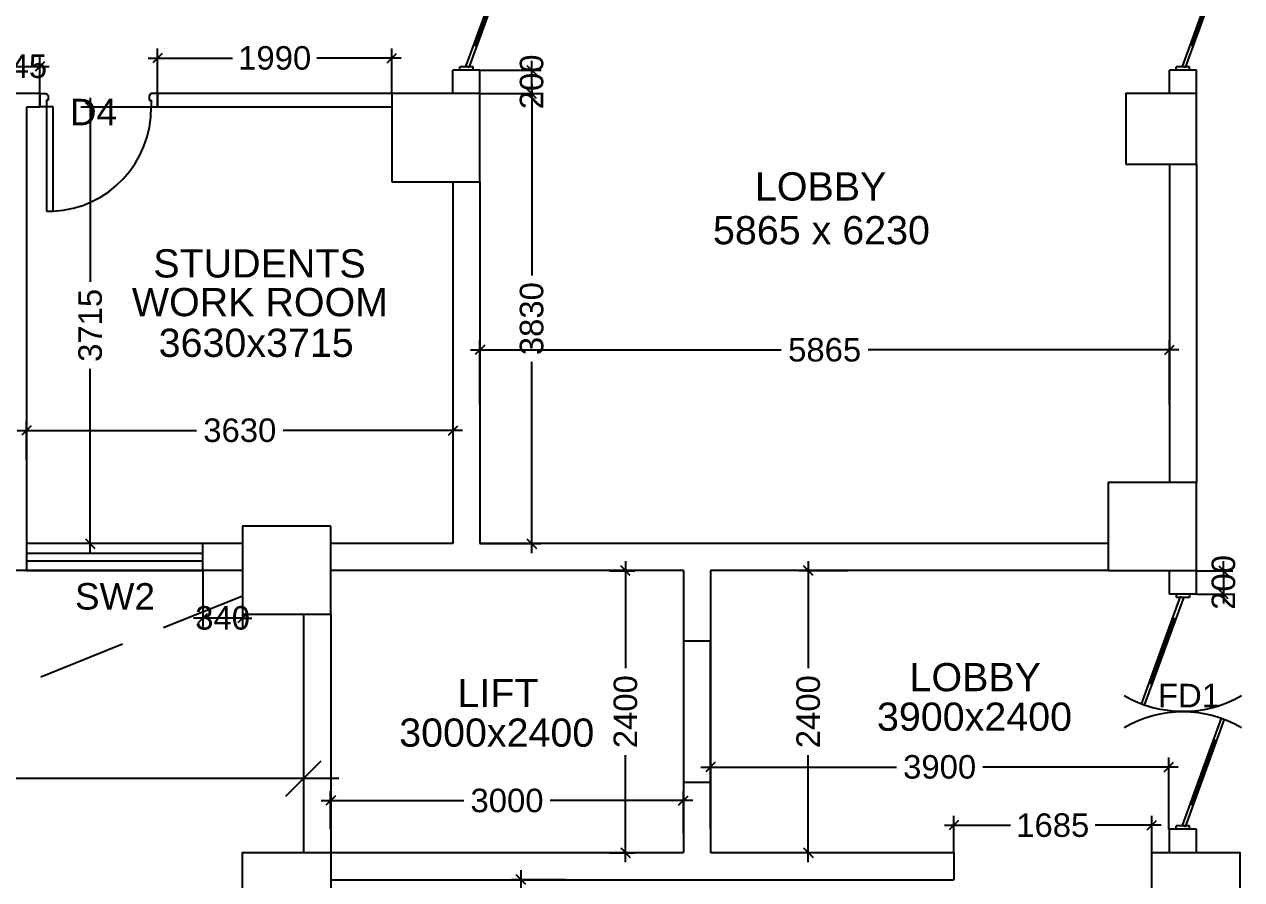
# Model space of a CAD drawing. Extents: x 7897917 to 8423973, y -6487334 to -6173396.
# Drawn here: x 7949864 to 7960219, y -6436049 to -6428769 of the extents above; entities that cross this region are included whole.
import ezdxf
from ezdxf.enums import TextEntityAlignment as Align

# ---------------------------------------------------------------- set-up
doc = ezdxf.new("R2010")
doc.units = 0
doc.header["$LTSCALE"] = 600
doc.header["$MEASUREMENT"] = 0
doc.header["$PDMODE"] = 35
doc.linetypes.add('HIDDEN2', pattern=[0.1875, 0.125, -0.0625])
doc.layers.get('0').update_dxf_attribs({"linetype": 'CONTINUOUS'})
doc.layers.get('Defpoints').update_dxf_attribs({"linetype": 'CONTINUOUS'})
for name, color, linetype in [('DIMEN', 5, 'CONTINUOUS'), ('DOOR', 32, 'CONTINUOUS'), ('Duct', 8, 'CONTINUOUS'), ('Fire Door', 10, 'CONTINUOUS'), ('joinery', 7, 'CONTINUOUS'), ('LA-column', 3, 'CONTINUOUS'), ('Room Dim', 1, 'CONTINUOUS'), ('TEXT', 6, 'CONTINUOUS'), ('Walls', 7, 'CONTINUOUS'), ('WIN', 151, 'CONTINUOUS'), ('Working Dim', 5, 'CONTINUOUS')]:
    doc.layers.add(name, color=color, linetype=linetype)
doc.styles.add('ari', font='arial.ttf')
doc.styles.add('ARIAL', font='arial.ttf')
doc.styles.get("Standard").update_dxf_attribs({"font": 'romans.shx'})
doc.dimstyles.new('int. dim', dxfattribs={"dimtxt": 450, "dimasz": 80, "dimexe": 80, "dimexo": 0, "dimgap": 70, "dimtad": 0, "dimdec": 0, "dimzin": 12, "dimdsep": 46, "dimtxsty": 'ari', "dimblk": 'OBLIQUE', "dimcen": 2, "dimdle": 80, "dimclrd": 256, "dimclre": 256, "dimclrt": 6, "dimadec": 0, "dimazin": 0, "dimtfac": 1, "dimtdec": 0, "dimtix": 1, "dimtmove": 2, "dimatfit": 3, "dimfxl": 1, "dimtolj": 1, "dimtzin": 0, "dimlwd": -1, "dimlwe": -1, "dimarcsym": 0})
doc.dimstyles.new('STANDARD$0', dxfattribs={"dimscale": 0, "dimtxt": 150, "dimasz": 125, "dimexe": 0.75, "dimexo": 1, "dimgap": 25, "dimtad": 1, "dimdec": 0, "dimdsep": 46, "dimtxsty": 'Standard', "dimblk1": 'DOT', "dimblk2": 'DOT', "dimsah": 1, "dimcen": 2.5, "dimclrd": 1, "dimclre": 1, "dimclrt": 3, "dimadec": 0, "dimazin": 0, "dimtfac": 1, "dimtdec": 0, "dimtmove": 0, "dimatfit": 3, "dimldrblk": 'DOT', "dimfxl": 1, "dimtolj": 1, "dimtzin": 0, "dimarcsym": 0})

# ---------------------------------------------------------------- blocks, each defined once
blk = doc.blocks.new('A$C15456D16')
at = {"layer": 'Fire Door'}
for p, q in [((969, -4), (56, 329)), ((969, -4), (56, 329)), ((969, -4), (56, 329)), ((979, 23), (65, 355)), ((979, 23), (65, 355)), ((979, 23), (65, 355)), ((248, 289), (238, 262)), ((248, 289), (238, 262)), ((248, 289), (238, 262)), ((791, 76), (243, 276)), ((791, 76), (243, 276)), ((791, 76), (243, 276)), ((-1000, 56), (-972, 56)), ((-1000, -56), (-1000, 56)), ((-1000, 56), (-972, 56)), ((-1000, -56), (-1000, 56)), ((-1000, 56), (-972, 56)), ((-1000, -56), (-1000, 56)), ((-979, -23), (-969, 4)), ((-979, -23), (-969, 4)), ((-979, -23), (-969, 4)), ((-972, -56), (-972, 56)), ((-972, -56), (-972, 56)), ((-972, -56), (-972, 56)), ((-969, 4), (-56, -329)), ((-969, 4), (-56, -329)), ((-969, 4), (-56, -329)), ((796, 89), (786, 63)), ((796, 89), (786, 63)), ((796, 89), (786, 63)), ((979, 23), (969, -4)), ((979, 23), (969, -4)), ((979, 23), (969, -4)), ((1000, 56), (972, 56)), ((972, -56), (972, 56)), ((1000, 56), (972, 56)), ((972, -56), (972, 56)), ((1000, 56), (972, 56)), ((972, -56), (972, 56)), ((1000, -56), (1000, 56)), ((1000, -56), (1000, 56)), ((1000, -56), (1000, 56)), ((-1000, -56), (-972, -56)), ((-1000, -56), (-972, -56)), ((-1000, -56), (-972, -56)), ((-979, -23), (-65, -355)), ((-979, -23), (-65, -355)), ((-979, -23), (-65, -355)), ((-796, -89), (-786, -63)), ((-796, -89), (-786, -63)), ((-796, -89), (-786, -63)), ((-791, -76), (-243, -276)), ((-791, -76), (-243, -276)), ((-791, -76), (-243, -276)), ((1000, -56), (972, -56)), ((1000, -56), (972, -56)), ((1000, -56), (972, -56)), ((-238, -262), (-248, -289)), ((-238, -262), (-248, -289)), ((-238, -262), (-248, -289))]:
    blk.add_line(p, q, dxfattribs=at)
at = {"layer": 'Fire Door', "extrusion": (0, 0, -1)}
for centre, major_axis, start_param, end_param in [((-1000, 0), (-1000, 0), 2.617886, 3.665084), ((-1000, 0), (-1000, 0), 2.617886, 3.665084), ((-1000, 0), (-1000, 0), 2.617886, 3.665084), ((1000, 0), (1000, 0), 2.618102, 3.665299), ((1000, 0), (1000, 0), 2.618102, 3.665299), ((1000, 0), (1000, 0), 2.618102, 3.665299)]:
    blk.add_ellipse(centre, major_axis=major_axis, ratio=1, start_param=start_param, end_param=end_param, dxfattribs=at)
blk = doc.blocks.new('1000')
at = {"layer": 'DOOR'}
for p, q in [((0, -100), (0, 0)), ((0, 0), (49.7, 0)), ((49.7, 0), (49.7, -2.2)), ((63.2, -49.5), (49.7, -49.5)), ((49.7, -49.5), (49.7, -100)), ((63.2, -13.5), (61, -13.5)), ((63.2, -13.5), (63.2, -49.5)), ((836.8, -13.5), (836.8, -49.5)), ((836.8, -13.5), (839, -13.5)), ((836.8, -49.5), (850.3, -49.5)), ((850.3, 0), (850.3, -2.2)), ((900, 0), (850.3, 0)), ((850.3, -49.5), (850.3, -100)), ((900, -100), (900, 0)), ((49.7, -100), (0, -100)), ((49.7, -100), (49.7, -900.6)), ((100.2, -100), (49.7, -100)), ((100.2, -900.6), (100.2, -100)), ((850.3, -100), (900, -100)), ((49.7, -900.6), (100.2, -900.6))]:
    blk.add_line(p, q, dxfattribs=at)
for centre, major_axis, start_param, end_param in [((49.7, -13.5), (-7.95, 7.95), 3.926991, 5.497787), ((850.3, -13.5), (7.95, 7.95), 0.785398, 2.356194)]:
    blk.add_ellipse(centre, major_axis=major_axis, ratio=1, start_param=start_param, end_param=end_param, dxfattribs=at)
at = {"layer": 'DOOR', "color": 145}
blk.add_ellipse((64.3, -115.3), major_axis=(-519.7, 589.8), ratio=1, start_param=2.464943, end_param=4.009476, dxfattribs=at)
blk = doc.blocks.new('_Oblique')
at = {"color": 0, "linetype": 'ByBlock', "lineweight": -2}
blk.add_line((-0.5, -0.5), (0.5, 0.5), dxfattribs=at)
blk = doc.blocks.new('*D258')
at = {"layer": 'Defpoints', "color": 0, "transparency": 16777216}
for p in [(7935022, -6434904), (7952240, -6434904), (7935022, -6435187)]:
    blk.add_point(p, dxfattribs=at)
at = {"layer": 'DIMEN', "color": 8, "transparency": 16777216}
for p, q in [((7935022, -6434904), (7935022, -6435487)), ((7952240, -6434904), (7952240, -6435487)), ((7934722, -6435187), (7942526, -6435187)), ((7952540, -6435187), (7944736, -6435187))]:
    blk.add_line(p, q, dxfattribs=at)
at = {"layer": 'DIMEN', "color": 8, "transparency": 16777216, "xscale": 300, "yscale": 300, "zscale": 300, "rotation": 180}
blk.add_blockref('_Oblique', (7935022, -6435187), dxfattribs=at)
at = {"layer": 'DIMEN', "color": 8, "transparency": 16777216, "xscale": 300, "yscale": 300, "zscale": 300}
blk.add_blockref('_Oblique', (7952240, -6435187), dxfattribs=at)
at = {"layer": 'DIMEN', "color": 7, "transparency": 16777216, "insert": (7943631, -6435187), "char_height": 500, "attachment_point": 5, "style": 'ari'}
blk.add_mtext('\\A1;17.22m', dxfattribs=at)
blk = doc.blocks.new('*D523')
at = {"layer": 'Defpoints', "color": 0, "transparency": 16777216}
for p in [(7949997, -6429127), (7949652, -6429359, 13), (7949997, -6429359)]:
    blk.add_point(p, dxfattribs=at)
at = {"layer": 'Working Dim', "transparency": 16777216}
for p, q in [((7949652, -6429359), (7949652, -6429047)), ((7949997, -6429359), (7949997, -6429047)), ((7949652, -6429127), (7949572, -6429127)), ((7949652, -6429127), (7949997, -6429127)), ((7949997, -6429127), (7950077, -6429127))]:
    blk.add_line(p, q, dxfattribs=at)
at = {"layer": 'Working Dim', "transparency": 16777216, "xscale": 80, "yscale": 80, "zscale": 80}
blk.add_blockref('_Oblique', (7949652, -6429127), dxfattribs=at)
at = {"layer": 'Working Dim', "transparency": 16777216, "xscale": 80, "yscale": 80, "zscale": 80, "rotation": 180}
blk.add_blockref('_Oblique', (7949997, -6429127), dxfattribs=at)
at = {"layer": 'Working Dim', "color": 6, "transparency": 16777216, "insert": (7949825, -6429127), "char_height": 200, "attachment_point": 5, "style": 'ari'}
blk.add_mtext('\\A1;345', dxfattribs=at)
blk = doc.blocks.new('*D554')
at = {"layer": 'Defpoints', "color": 0, "transparency": 16777216}
for p in [(7952470, -6435376), (7952470, -6435620, 19), (7955470, -6435657, 13)]:
    blk.add_point(p, dxfattribs=at)
at = {"layer": 'Working Dim', "transparency": 16777216}
for p, q in [((7952470, -6435620), (7952470, -6435296)), ((7955470, -6435657), (7955470, -6435296)), ((7952390, -6435376), (7953602, -6435376)), ((7955550, -6435376), (7954338, -6435376))]:
    blk.add_line(p, q, dxfattribs=at)
at = {"layer": 'Working Dim', "transparency": 16777216, "xscale": 80, "yscale": 80, "zscale": 80, "rotation": 180}
blk.add_blockref('_Oblique', (7952470, -6435376), dxfattribs=at)
at = {"layer": 'Working Dim', "transparency": 16777216, "xscale": 80, "yscale": 80, "zscale": 80}
blk.add_blockref('_Oblique', (7955470, -6435376), dxfattribs=at)
at = {"layer": 'Working Dim', "color": 6, "transparency": 16777216, "insert": (7953970, -6435376), "char_height": 200, "attachment_point": 5, "style": 'ari'}
blk.add_mtext('\\A1;3000', dxfattribs=at)
blk = doc.blocks.new('*D555')
at = {"layer": 'Defpoints', "color": 0, "transparency": 16777216}
for p in [(7954841, -6433419, 13), (7954978, -6433419), (7954841, -6435819, 13)]:
    blk.add_point(p, dxfattribs=at)
at = {"layer": 'Working Dim', "transparency": 16777216}
for p, q in [((7954978, -6433339), (7954978, -6434249)), ((7954841, -6433419), (7955058, -6433419)), ((7954978, -6435899), (7954978, -6434989)), ((7954841, -6435819), (7955058, -6435819))]:
    blk.add_line(p, q, dxfattribs=at)
at = {"layer": 'Working Dim', "transparency": 16777216, "xscale": 80, "yscale": 80, "zscale": 80}
for p, rotation in [((7954978, -6433419), 90), ((7954978, -6435819), 270)]:
    blk.add_blockref('_Oblique', p, dxfattribs=dict(at, rotation=rotation))
at = {"layer": 'Working Dim', "color": 6, "transparency": 16777216, "insert": (7954978, -6434619), "char_height": 200, "attachment_point": 5, "rotation": 90, "style": 'ari'}
blk.add_mtext('\\A1;2400', dxfattribs=at)
blk = doc.blocks.new('*D556')
at = {"layer": 'Defpoints', "color": 0, "transparency": 16777216}
for p in [(7955700, -6435090), (7955700, -6435619, 13), (7959600, -6435619, 13)]:
    blk.add_point(p, dxfattribs=at)
at = {"layer": 'Working Dim', "transparency": 16777216}
for p, q in [((7955620, -6435090), (7957282, -6435090)), ((7955700, -6435619), (7955700, -6435010)), ((7959680, -6435090), (7958018, -6435090)), ((7959600, -6435619), (7959600, -6435010))]:
    blk.add_line(p, q, dxfattribs=at)
at = {"layer": 'Working Dim', "transparency": 16777216, "xscale": 80, "yscale": 80, "zscale": 80, "rotation": 180}
blk.add_blockref('_Oblique', (7955700, -6435090), dxfattribs=at)
at = {"layer": 'Working Dim', "transparency": 16777216, "xscale": 80, "yscale": 80, "zscale": 80}
blk.add_blockref('_Oblique', (7959600, -6435090), dxfattribs=at)
at = {"layer": 'Working Dim', "color": 6, "transparency": 16777216, "insert": (7957650, -6435090), "char_height": 200, "attachment_point": 5, "style": 'ari'}
blk.add_mtext('\\A1;3900', dxfattribs=at)
blk = doc.blocks.new('*D557')
at = {"layer": 'Defpoints', "color": 0, "transparency": 16777216}
for p in [(7956533, -6433419), (7956865, -6433419, 9), (7956735, -6435819, 14)]:
    blk.add_point(p, dxfattribs=at)
at = {"layer": 'Working Dim', "transparency": 16777216}
for p, q in [((7956533, -6433339), (7956533, -6434249)), ((7956865, -6433419), (7956453, -6433419)), ((7956533, -6435899), (7956533, -6434989)), ((7956735, -6435819), (7956453, -6435819))]:
    blk.add_line(p, q, dxfattribs=at)
at = {"layer": 'Working Dim', "transparency": 16777216, "xscale": 80, "yscale": 80, "zscale": 80}
for p, rotation in [((7956533, -6433419), 90), ((7956533, -6435819), 270)]:
    blk.add_blockref('_Oblique', p, dxfattribs=dict(at, rotation=rotation))
at = {"layer": 'Working Dim', "color": 6, "transparency": 16777216, "insert": (7956533, -6434619), "char_height": 200, "attachment_point": 5, "rotation": 90, "style": 'ari'}
blk.add_mtext('\\A1;2400', dxfattribs=at)
blk = doc.blocks.new('*D558')
at = {"layer": 'Defpoints', "color": 0, "transparency": 16777216}
for p in [(7953740, -6431540), (7953740, -6432006, 13), (7959605, -6432006, 16)]:
    blk.add_point(p, dxfattribs=at)
at = {"layer": 'Working Dim', "transparency": 16777216}
for p, q in [((7953740, -6432006), (7953740, -6431460)), ((7959605, -6432006), (7959605, -6431460)), ((7953660, -6431540), (7956303, -6431540)), ((7959685, -6431540), (7957042, -6431540))]:
    blk.add_line(p, q, dxfattribs=at)
at = {"layer": 'Working Dim', "transparency": 16777216, "xscale": 80, "yscale": 80, "zscale": 80, "rotation": 180}
blk.add_blockref('_Oblique', (7953740, -6431540), dxfattribs=at)
at = {"layer": 'Working Dim', "transparency": 16777216, "xscale": 80, "yscale": 80, "zscale": 80}
blk.add_blockref('_Oblique', (7959605, -6431540), dxfattribs=at)
at = {"layer": 'Working Dim', "color": 6, "transparency": 16777216, "insert": (7956672, -6431540), "char_height": 200, "attachment_point": 5, "style": 'ari'}
blk.add_mtext('\\A1;5865', dxfattribs=at)
blk = doc.blocks.new('*D800')
at = {"layer": 'Defpoints', "color": 0, "transparency": 16777216}
for p in [(7949882, -6432225), (7949882, -6432475), (7953512, -6432475)]:
    blk.add_point(p, dxfattribs=at)
at = {"layer": 'Working Dim', "transparency": 16777216}
for p, q in [((7949882, -6432475), (7949882, -6432145)), ((7953512, -6432475), (7953512, -6432145)), ((7949802, -6432225), (7951329, -6432225)), ((7953592, -6432225), (7952065, -6432225))]:
    blk.add_line(p, q, dxfattribs=at)
at = {"layer": 'Working Dim', "transparency": 16777216, "xscale": 80, "yscale": 80, "zscale": 80, "rotation": 180}
blk.add_blockref('_Oblique', (7949882, -6432225), dxfattribs=at)
at = {"layer": 'Working Dim', "transparency": 16777216, "xscale": 80, "yscale": 80, "zscale": 80}
blk.add_blockref('_Oblique', (7953512, -6432225), dxfattribs=at)
at = {"layer": 'Working Dim', "color": 6, "transparency": 16777216, "insert": (7951697, -6432225), "char_height": 200, "attachment_point": 5, "style": 'ari'}
blk.add_mtext('\\A1;3630', dxfattribs=at)
blk = doc.blocks.new('*D801')
at = {"layer": 'Defpoints', "color": 0, "transparency": 16777216}
for p in [(7950425, -6429474), (7951199, -6429474), (7950875, -6433189)]:
    blk.add_point(p, dxfattribs=at)
at = {"layer": 'Working Dim', "transparency": 16777216}
for p, q in [((7950425, -6429394), (7950425, -6430962)), ((7951199, -6429474), (7950345, -6429474)), ((7950425, -6433269), (7950425, -6431701)), ((7950875, -6433189), (7950345, -6433189))]:
    blk.add_line(p, q, dxfattribs=at)
at = {"layer": 'Working Dim', "transparency": 16777216, "xscale": 80, "yscale": 80, "zscale": 80}
for p, rotation in [((7950425, -6429474), 90), ((7950425, -6433189), 270)]:
    blk.add_blockref('_Oblique', p, dxfattribs=dict(at, rotation=rotation))
at = {"layer": 'Working Dim', "color": 6, "transparency": 16777216, "insert": (7950425, -6431331), "char_height": 200, "attachment_point": 5, "rotation": 90, "style": 'ari'}
blk.add_mtext('\\A1;3715', dxfattribs=at)
blk = doc.blocks.new('*D919')
at = {"layer": 'Defpoints', "color": 0, "transparency": 16777216}
for p in [(7954089, -6436049), (7954470, -6436049, 2), (7954470, -6438049, 2)]:
    blk.add_point(p, dxfattribs=at)
at = {"layer": 'Working Dim', "transparency": 16777216}
for p, q in [((7954089, -6435969), (7954089, -6436679)), ((7954470, -6436049), (7954009, -6436049)), ((7954089, -6438129), (7954089, -6437419)), ((7954470, -6438049), (7954009, -6438049))]:
    blk.add_line(p, q, dxfattribs=at)
at = {"layer": 'Working Dim', "transparency": 16777216, "xscale": 80, "yscale": 80, "zscale": 80}
for p, rotation in [((7954089, -6436049), 90), ((7954089, -6438049), 270)]:
    blk.add_blockref('_Oblique', p, dxfattribs=dict(at, rotation=rotation))
at = {"layer": 'Working Dim', "color": 6, "transparency": 16777216, "insert": (7954089, -6437049), "char_height": 200, "attachment_point": 5, "rotation": 90, "style": 'ari'}
blk.add_mtext('\\A1;2000', dxfattribs=at)
blk = doc.blocks.new('*D1015')
at = {"layer": 'Defpoints', "color": 0, "transparency": 16777216}
for p in [(7959834, -6433419, 2), (7959834, -6433619), (7960065, -6433619)]:
    blk.add_point(p, dxfattribs=at)
at = {"layer": 'Working Dim', "transparency": 16777216}
for p, q in [((7960065, -6433419), (7960065, -6433339)), ((7959834, -6433419), (7960145, -6433419)), ((7960065, -6433419), (7960065, -6433619)), ((7959834, -6433619), (7960145, -6433619)), ((7960065, -6433619), (7960065, -6433699))]:
    blk.add_line(p, q, dxfattribs=at)
at = {"layer": 'Working Dim', "transparency": 16777216, "xscale": 80, "yscale": 80, "zscale": 80}
for p, rotation in [((7960065, -6433419), 270), ((7960065, -6433619), 90)]:
    blk.add_blockref('_Oblique', p, dxfattribs=dict(at, rotation=rotation))
at = {"layer": 'Working Dim', "color": 6, "transparency": 16777216, "insert": (7960065, -6433519), "char_height": 200, "attachment_point": 5, "rotation": 90, "style": 'ari'}
blk.add_mtext('\\A1;200', dxfattribs=at)
blk = doc.blocks.new('*D1025')
at = {"layer": 'Defpoints', "color": 0, "transparency": 16777216}
for p in [(7951382, -6433419), (7951720, -6433419, 2), (7951382, -6433822)]:
    blk.add_point(p, dxfattribs=at)
at = {"layer": 'Working Dim', "transparency": 16777216}
for p, q in [((7951382, -6433419), (7951382, -6433902)), ((7951720, -6433419), (7951720, -6433902)), ((7951382, -6433822), (7951302, -6433822)), ((7951720, -6433822), (7951382, -6433822)), ((7951720, -6433822), (7951800, -6433822))]:
    blk.add_line(p, q, dxfattribs=at)
at = {"layer": 'Working Dim', "transparency": 16777216, "xscale": 80, "yscale": 80, "zscale": 80}
blk.add_blockref('_Oblique', (7951382, -6433822), dxfattribs=at)
at = {"layer": 'Working Dim', "transparency": 16777216, "xscale": 80, "yscale": 80, "zscale": 80, "rotation": 180}
blk.add_blockref('_Oblique', (7951720, -6433822), dxfattribs=at)
at = {"layer": 'Working Dim', "color": 6, "transparency": 16777216, "insert": (7951551, -6433822), "char_height": 200, "attachment_point": 5, "style": 'ari'}
blk.add_mtext('\\A1;340', dxfattribs=at)
blk = doc.blocks.new('*D1506')
at = {"layer": 'Defpoints', "color": 0, "transparency": 16777216}
for p in [(7953740, -6429159), (7954180, -6429159), (7953740, -6429359, 5)]:
    blk.add_point(p, dxfattribs=at)
at = {"layer": 'Working Dim', "transparency": 16777216}
for p, q in [((7954180, -6429159), (7954180, -6429079)), ((7953740, -6429159), (7954260, -6429159)), ((7954180, -6429359), (7954180, -6429159)), ((7953740, -6429359), (7954260, -6429359)), ((7954180, -6429359), (7954180, -6429439))]:
    blk.add_line(p, q, dxfattribs=at)
at = {"layer": 'Working Dim', "transparency": 16777216, "xscale": 80, "yscale": 80, "zscale": 80}
for p, rotation in [((7954180, -6429159), 270), ((7954180, -6429359), 90)]:
    blk.add_blockref('_Oblique', p, dxfattribs=dict(at, rotation=rotation))
at = {"layer": 'Working Dim', "color": 6, "transparency": 16777216, "insert": (7954180, -6429259), "char_height": 200, "attachment_point": 5, "rotation": 90, "style": 'ari'}
blk.add_mtext('\\A1;200', dxfattribs=at)
blk = doc.blocks.new('*D2372')
at = {"layer": 'Defpoints', "color": 0, "transparency": 16777216}
for p in [(7953740, -6429359), (7953740, -6433189), (7954180, -6433189)]:
    blk.add_point(p, dxfattribs=at)
at = {"layer": 'Working Dim', "transparency": 16777216}
for p, q in [((7954180, -6429279), (7954180, -6430906)), ((7953740, -6429359), (7954260, -6429359)), ((7954180, -6433269), (7954180, -6431642)), ((7953740, -6433189), (7954260, -6433189))]:
    blk.add_line(p, q, dxfattribs=at)
at = {"layer": 'Working Dim', "transparency": 16777216, "xscale": 80, "yscale": 80, "zscale": 80}
for p, rotation in [((7954180, -6429359), 90), ((7954180, -6433189), 270)]:
    blk.add_blockref('_Oblique', p, dxfattribs=dict(at, rotation=rotation))
at = {"layer": 'Working Dim', "color": 6, "transparency": 16777216, "insert": (7954180, -6431274), "char_height": 200, "attachment_point": 5, "rotation": 90, "style": 'ari'}
blk.add_mtext('\\A1;3830', dxfattribs=at)
blk = doc.blocks.new('*D2382')
at = {"layer": 'Defpoints', "color": 0, "transparency": 16777216}
for p in [(7959454, -6435586), (7957770, -6435819), (7959454, -6435819, 5)]:
    blk.add_point(p, dxfattribs=at)
at = {"layer": 'Working Dim', "transparency": 16777216}
for p, q in [((7957770, -6435819), (7957770, -6435506)), ((7959454, -6435819), (7959454, -6435506)), ((7957690, -6435586), (7958252, -6435586)), ((7959534, -6435586), (7958972, -6435586))]:
    blk.add_line(p, q, dxfattribs=at)
at = {"layer": 'Working Dim', "transparency": 16777216, "xscale": 80, "yscale": 80, "zscale": 80, "rotation": 180}
blk.add_blockref('_Oblique', (7957770, -6435586), dxfattribs=at)
at = {"layer": 'Working Dim', "transparency": 16777216, "xscale": 80, "yscale": 80, "zscale": 80}
blk.add_blockref('_Oblique', (7959454, -6435586), dxfattribs=at)
at = {"layer": 'Working Dim', "color": 6, "transparency": 16777216, "insert": (7958612, -6435586), "char_height": 200, "attachment_point": 5, "style": 'ari'}
blk.add_mtext('\\A1;1685', dxfattribs=at)
blk = doc.blocks.new('*D2763')
at = {"layer": 'Defpoints', "color": 0, "transparency": 16777216}
for p in [(7950997, -6429056), (7950997, -6429359), (7952990, -6429359, 5)]:
    blk.add_point(p, dxfattribs=at)
at = {"layer": 'Working Dim', "transparency": 16777216}
for p, q in [((7950997, -6429359), (7950997, -6428976)), ((7952990, -6429359), (7952990, -6428976)), ((7950917, -6429056), (7951635, -6429056)), ((7953070, -6429056), (7952353, -6429056))]:
    blk.add_line(p, q, dxfattribs=at)
at = {"layer": 'Working Dim', "transparency": 16777216, "xscale": 80, "yscale": 80, "zscale": 80, "rotation": 180}
blk.add_blockref('_Oblique', (7950997, -6429056), dxfattribs=at)
at = {"layer": 'Working Dim', "transparency": 16777216, "xscale": 80, "yscale": 80, "zscale": 80}
blk.add_blockref('_Oblique', (7952990, -6429056), dxfattribs=at)
at = {"layer": 'Working Dim', "color": 6, "transparency": 16777216, "insert": (7951994, -6429056), "char_height": 200, "attachment_point": 5, "style": 'ari'}
blk.add_mtext('\\A1;1990', dxfattribs=at)

msp = doc.modelspace()

# ---------------------------------------------------------------- linework, layer by layer
at = {"layer": 'DOOR', "linetype": 'Continuous'}
msp.add_lwpolyline([(7955469.954, -6434018.761), (7955469.954, -6435218.761), (7955699.954, -6435218.761), (7955699.954, -6434018.761)], close=True, dxfattribs=at)
at = {"layer": 'Duct', "color": 8, "linetype": 'HIDDEN2', "ltscale": 10}
msp.add_line((7935391.544, -6440199.905), (7951720.046, -6433632.352), dxfattribs=at)
at = {"layer": 'LA-column', "color": 2, "flags": 128}
for points, elevation in [([(7952990.046, -6430108.803), (7953740.046, -6430108.803), (7953740.046, -6429358.803), (7952990.046, -6429358.803)], 5.131), ([(7959234.046, -6429958.803), (7959834.046, -6429958.803), (7959834.046, -6429358.803), (7959234.046, -6429358.803)], 5.131), ([(7959084.046, -6433418.819), (7959834.046, -6433418.819), (7959834.046, -6432668.819), (7959084.046, -6432668.819)], 2.283), ([(7952470.046, -6433038.752), (7951720.046, -6433038.752), (7951720.046, -6433788.752), (7952470.046, -6433788.752)], 5.131), ([(7952470.046, -6433038.752), (7951720.046, -6433038.752), (7951720.046, -6433788.752), (7952470.046, -6433788.752)], 5.131), ([(7952470.046, -6436568.812), (7951720.046, -6436568.812), (7951720.046, -6435818.812), (7952470.046, -6435818.812)], 2.283), ([(7960204.046, -6436568.812), (7959454.046, -6436568.812), (7959454.046, -6435818.812), (7960204.046, -6435818.812)], 5.131)]:
    msp.add_lwpolyline(points, close=True, dxfattribs=dict(at, elevation=elevation))
at = {"layer": 'Walls', "linetype": 'Continuous'}
for p, q in [((7953739.954, -6429158.691), (7953509.954, -6429158.691)), ((7953509.954, -6429358.691), (7953509.954, -6429158.691)), ((7953509.954, -6429358.691), (7953509.954, -6429158.691)), ((7953739.954, -6429158.691), (7953509.954, -6429158.691)), ((7953739.954, -6429358.691), (7953739.954, -6429158.691)), ((7953739.954, -6429358.691), (7953739.954, -6429158.691)), ((7959833.954, -6429158.702), (7959603.954, -6429158.702)), ((7959603.954, -6429358.702), (7959603.954, -6429158.702)), ((7959833.954, -6429158.702), (7959603.954, -6429158.702)), ((7959603.954, -6429358.702), (7959603.954, -6429158.702)), ((7959833.954, -6429358.702), (7959833.954, -6429158.702)), ((7959833.954, -6429358.702), (7959833.954, -6429158.702)), ((7949881.959, -6429358.826), (7949652.139, -6429358.825)), ((7949996.959, -6429358.826), (7949881.959, -6429358.826)), ((7949996.959, -6429358.826), (7949996.959, -6429473.826)), ((7952990.046, -6429358.826, 2.283), (7950997.065, -6429358.826)), ((7950997.065, -6429358.826), (7950997.065, -6429473.826)), ((7949996.959, -6429473.826), (7949881.959, -6429473.826)), ((7949881.959, -6429473.826), (7949881.959, -6433188.814)), ((7952990.046, -6429473.826), (7950997.065, -6429473.826)), ((7959603.96, -6429958.803), (7959603.96, -6432668.819)), ((7959833.96, -6429958.803), (7959833.96, -6432668.819)), ((7953509.96, -6430108.812), (7953509.96, -6433188.788)), ((7953739.96, -6430108.811), (7953739.96, -6433188.788)), ((7951720.045, -6433188.77), (7949881.959, -6433188.749)), ((7953509.96, -6433188.788), (7952470.047, -6433188.788)), ((7959084.046, -6433188.788, 2.283), (7953739.96, -6433188.788)), ((7951720.045, -6433418.761), (7947645.959, -6433418.761)), ((7955469.954, -6433418.761), (7952470.047, -6433418.761)), ((7955469.954, -6433418.761), (7955469.954, -6435818.761)), ((7955699.954, -6433418.761), (7955699.954, -6435818.761)), ((7959084.046, -6433418.848, 2.283), (7955700.137, -6433418.848)), ((7952240.137, -6433788.752), (7952240.137, -6435818.769)), ((7952470.137, -6433788.752), (7952470.137, -6435818.769)), ((7952470.137, -6435818.769), (7955469.954, -6435818.769)), ((7955699.954, -6435818.761), (7957769.954, -6435818.761)), ((7952470.137, -6436048.769), (7957769.954, -6436048.769))]:
    msp.add_line(p, q, dxfattribs=at)
at = {"layer": 'Walls'}
for p, q in [((7959603.954, -6433618.761), (7959603.954, -6433418.761)), ((7959833.954, -6433618.761), (7959833.954, -6433418.761)), ((7959833.954, -6433618.761), (7959603.954, -6433618.761)), ((7959833.954, -6435618.78), (7959603.954, -6435618.78)), ((7959603.954, -6435818.762), (7959603.954, -6435618.78)), ((7957769.954, -6435818.761), (7957769.954, -6436048.761))]:
    msp.add_line(p, q, dxfattribs=at)
at = {"layer": 'Walls', "flags": 128}
for points in [[(7959603.954, -6433618.761), (7959603.954, -6433418.761)], [(7959833.954, -6433618.761), (7959833.954, -6433418.761)], [(7959603.954, -6435818.761), (7959603.954, -6435618.78)], [(7959833.954, -6435818.809), (7959833.954, -6435618.78)]]:
    msp.add_lwpolyline(points, dxfattribs=at)
at = {"layer": 'WIN', "linetype": 'Continuous'}
for points in [[(7949881.959, -6433418.814), (7951381.959, -6433418.814), (7951381.959, -6433188.814), (7949881.959, -6433188.814)], [(7949881.959, -6433336.03), (7951381.959, -6433336.03), (7951381.959, -6433271.597), (7949881.959, -6433271.597)]]:
    msp.add_lwpolyline(points, close=True, dxfattribs=at)

# ---------------------------------------------------------------- block references
at = {"layer": 'DOOR', "linetype": 'Continuous', "xscale": 1.111537974327832, "yscale": 1.111537974327832, "zscale": 1.111537974327832, "rotation": 1.324974561192673e-05}
msp.add_blockref('1000', (7949996.959, -6429358.826), dxfattribs=at)
at = {"layer": 'Fire Door', "color": 3, "lineweight": 0, "rotation": 90}
for p in [(7953624.954, -6428158.71), (7959718.954, -6428158.72), (7959718.954, -6434618.78)]:
    msp.add_blockref('A$C15456D16', p, dxfattribs=at)

# ---------------------------------------------------------------- texts
at = {"layer": 'Fire Door', "style": 'ARIAL'}
msp.add_text('FD1', height=200, dxfattribs=at).set_placement((7959771.038, -6434581.842), align=Align.CENTER)
at = {"layer": 'joinery', "style": 'ari'}
msp.add_text('D4', height=225, dxfattribs=at).set_placement((7950251.231, -6429627.904, 5.135))
msp.add_text('SW2', height=225, dxfattribs=at).set_placement((7950635.48, -6433749.842), align=Align.CENTER)
at = {"layer": 'Room Dim', "style": 'ARIAL'}
for s, p in [('5865 x 6230', (7956644.699, -6430640.915)), ('3630x3715', (7951836.418, -6431599.44)), ('3900x2400', (7957946.658, -6434781.455, 6.284)), ('3000x2400', (7953882.776, -6434917.022))]:
    msp.add_text(s, height=240, dxfattribs=at).set_placement(p, align=Align.CENTER)
at = {"layer": 'TEXT', "color": 7, "style": 'ARIAL'}
for s, p in [('LOBBY', (7956637.834, -6430268.651)), ('STUDENTS', (7951864.942, -6430923.649)), ('WORK ROOM', (7951868.507, -6431252.932)), ('LOBBY', (7957952.809, -6434444.936, 6.284)), ('LIFT', (7953893.019, -6434580.503))]:
    msp.add_text(s, height=240, dxfattribs=at).set_placement(p, align=Align.CENTER)

# ---------------------------------------------------------------- dimensions: what is measured, and where the dimension line sits
at = {"layer": 'DIMEN'}
dim = msp.add_linear_dim(base=(7935021.635, -6435186.707), p1=(7952240.137, -6434904.414), p2=(7935021.635, -6434904.414), angle=180, dimstyle='STANDARD$0', override={"dimscale": 1, "dimtxt": 500, "dimasz": 300, "dimexe": 300, "dimexo": 0, "dimgap": 1, "dimtad": 0, "dimdec": 2, "dimlfac": 0.001, "dimzin": 0, "dimpost": 'm', "dimtxsty": 'ari', "dimblk1": 'Oblique', "dimblk2": 'Oblique', "dimcen": 0, "dimdle": 300, "dimclrd": 8, "dimclre": 8, "dimclrt": 7, "dimadec": 2, "dimtdec": 2, "dimtmove": 2, "dimfxl": 0.75, "dimfrac": 1, "dimlwd": 65535, "dimlwe": 65535}, dxfattribs=at)
dim.commit()
dim.dimension.update_dxf_attribs({"geometry": '*D258', "text_midpoint": (7943630.886, -6435186.707)})
at = {"layer": 'Working Dim'}
for base, p1, p2, angle, override, picture, middle in [((7949996.959, -6429127.374), (7949652.139, -6429358.825, 13.302), (7949996.959, -6429358.826), 180, {"dimtxt": 200}, '*D523', (7949824.549, -6429127.374)), ((7954179.774, -6429158.691), (7953740.041, -6429358.803, 5.131), (7953740.041, -6429158.691), 90, {"dimtxt": 200, "dimarcsym": 1}, '*D1506', (7954179.774, -6429258.747)), ((7954179.774, -6433188.788), (7953739.954, -6429358.691), (7953739.96, -6433188.788), 90, {"dimtxt": 200, "dimarcsym": 1}, '*D2372', (7954179.774, -6431273.74)), ((7950424.738, -6429473.826), (7950874.648, -6433188.761), (7951199.177, -6429473.826), 90, {"dimtxt": 200}, '*D801', (7950424.738, -6431331.294)), ((7953739.96, -6431539.852), (7959604.96, -6432006.311, 16.082), (7953739.96, -6432006.311, 13.302), 180, {"dimtxt": 200}, '*D558', (7956672.46, -6431539.852)), ((7949881.959, -6432224.614), (7953511.96, -6432475.408), (7949881.959, -6432475.408), 180, {"dimtxt": 200}, '*D800', (7951696.96, -6432224.614)), ((7954978.31, -6433418.761), (7954840.552, -6435818.769, 13.302), (7954840.552, -6433418.761, 13.302), 90, {"dimtxt": 200}, '*D555', (7954978.31, -6434618.765)), ((7956532.619, -6433418.848), (7956734.954, -6435818.761, 14.12), (7956865.081, -6433418.848, 8.901), 90, {"dimtxt": 200}, '*D557', (7956532.619, -6434618.804)), ((7960065.46, -6433618.761), (7959834.046, -6433418.812, 2.283), (7959833.954, -6433618.761), 90, {"dimtxt": 200, "dimarcsym": 1}, '*D1015', (7960065.46, -6433518.786)), ((7955699.954, -6435089.902), (7959599.954, -6435618.78, 13.302), (7955699.954, -6435618.78, 13.302), 180, {"dimtxt": 200}, '*D556', (7957649.954, -6435089.902)), ((7952470.137, -6435375.833), (7955469.954, -6435657.145, 13.302), (7952470.137, -6435619.636, 18.93), 180, {"dimtxt": 200}, '*D554', (7953970.045, -6435375.833)), ((7954088.582, -6436048.769), (7954470.137, -6438048.769, 2.255), (7954470.137, -6436048.769, 2.255), 90, {"dimtxt": 200}, '*D919', (7954088.582, -6437048.769))]:
    dim = msp.add_linear_dim(base=base, p1=p1, p2=p2, angle=angle, dimstyle='int. dim', override=override, dxfattribs=at)
    dim.commit()
    dim.dimension.update_dxf_attribs({"geometry": picture, "text_midpoint": middle})
for base, p1, p2, text, override, picture, middle in [((7950997.344, -6429056.436), (7952990.046, -6429358.826, 5.131), (7950997.344, -6429358.826), '1990', {"dimtxt": 200}, '*D2763', (7951993.695, -6429056.436)), ((7959454.046, -6435585.671), (7957769.954, -6435818.761), (7959454.046, -6435818.812, 5.131), '1685', {"dimtxt": 200, "dimarcsym": 1}, '*D2382', (7958612, -6435585.671))]:
    dim = msp.add_linear_dim(base=base, p1=p1, p2=p2, text=text, dimstyle='int. dim', override=override, dxfattribs=at)
    dim.commit()
    dim.dimension.update_dxf_attribs({"geometry": picture, "text_midpoint": middle})
dim = msp.add_linear_dim(base=(7951381.959, -6433821.613), p1=(7951720.046, -6433418.812, 2.283), p2=(7951381.959, -6433418.761), angle=180, text='340', dimstyle='int. dim', override={"dimtxt": 200, "dimarcsym": 1}, dxfattribs=at)
dim.commit()
dim.dimension.update_dxf_attribs({"geometry": '*D1025', "text_midpoint": (7951551.003, -6433821.613)})

doc.saveas('drawing.dxf')
